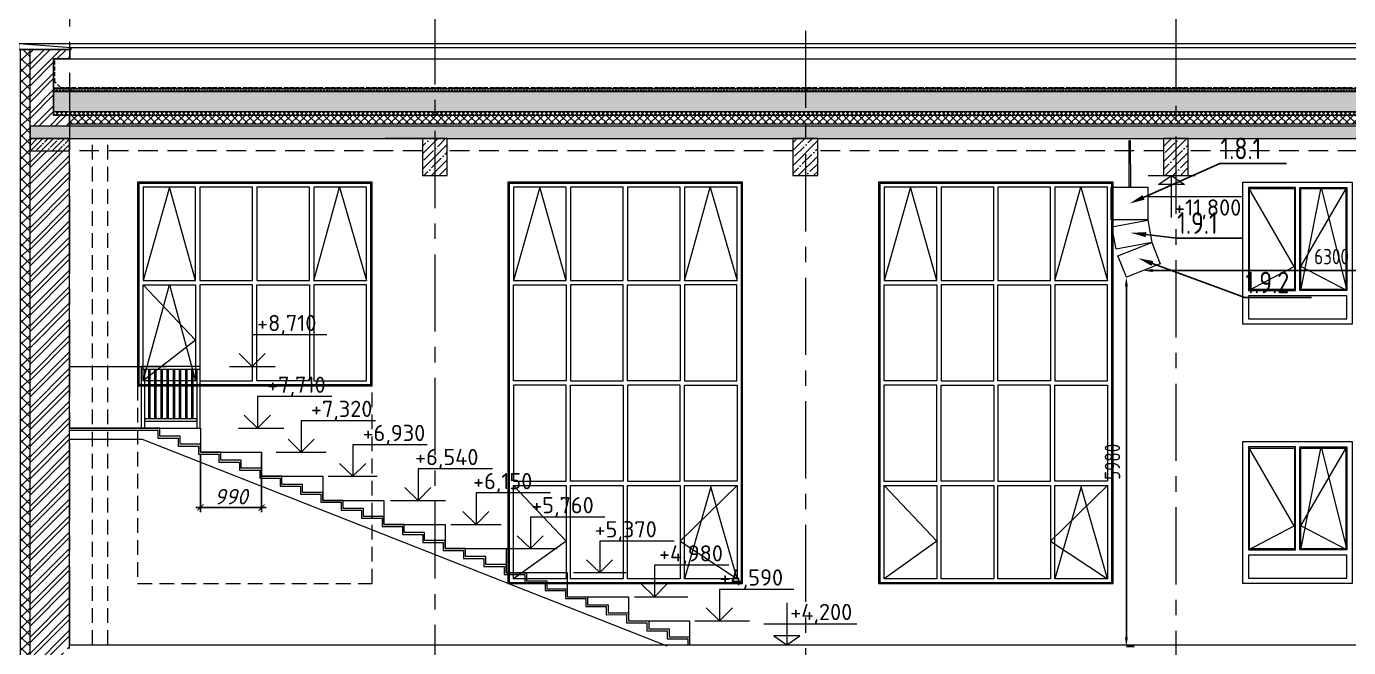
# Model space of a CAD drawing. Header units: millimetres. Extents: x 0 to 9483559, y -180456 to 305735.
# Drawn here: x 603718 to 625128, y 45536 to 55593 of the extents above; entities that cross this region are included whole.
import ezdxf
from ezdxf import colors
from ezdxf.entities.mleader import LeaderData, LeaderLine
from ezdxf.math import Vec2, Vec3

# ---------------------------------------------------------------- set-up
doc = ezdxf.new("R2010")
doc.units = ezdxf.units.MM
for name, pattern in [('ADSK_Штрих_ш3 п1_5', [4.5, 3, -1.5]), ('CENTER', [2, 1.25, -0.25, 0.25, -0.25]), ('CONTI', [0]), ('DASHED', [19.05, 12.7, -6.35]), ('HIDDEN2', [4.7625, 3.175, -1.5875])]:
    doc.linetypes.add(name, pattern=pattern)
for name, color, linetype, lineweight in [('24_Фасад_разрез_тонкая', 7, 'Continuous', 9), ('АР_Окна', 4, 'Continuous', 9), ('АР_Оси', 7, 'Continuous', 25), ('АР_Отметки', 7, 'Continuous', 5), ('СТЕНЫ кирпич ЛИДЕР', 250, 'Continuous', 15), ('Тонкая линия', 250, 'Continuous', 18), ('Фасад_тонкие', 7, 'Continuous', 5), ('Штриховка', 7, 'Continuous', 5), ('Штриховка в сечении', 7, 'Continuous', 18)]:
    doc.layers.add(name, color=color, linetype=linetype, lineweight=lineweight)
doc.layers.add('EI_DIMS_DETAIL', color=7, linetype='Continuous')
doc.layers.add('PDF _0', color=7, linetype='Continuous')
doc.layers.add('АР_лестницы', color=7, linetype='Continuous', lineweight=15, true_color=0xff24ff)
doc.styles.add('ISOCPEUR', font='', dxfattribs={"height": 250})
doc.styles.add('PDF ISOCPEUR', font='isocpeur.ttf')
doc.styles.get("Standard").update_dxf_attribs({"font": 'GOST.TTF'})
doc.styles.get('ISOCPEUR').set_extended_font_data('ISOCPEUR', italic=True)
doc.dimstyles.new('R_100', dxfattribs={"dimtxt": 250, "dimasz": 100, "dimexe": 75, "dimexo": 25, "dimgap": 50, "dimtad": 1, "dimdec": 0, "dimrnd": 5, "dimzin": 0, "dimdsep": 46, "dimtxsty": 'ISOCPEUR', "dimblk": 'ARCHTICK', "dimcen": 0, "dimdle": 75, "dimclrd": 256, "dimclre": 256, "dimclrt": 256, "dimadec": 0, "dimazin": 0, "dimtfac": 2, "dimtdec": 0, "dimtofl": 0, "dimtmove": 1, "dimatfit": 3, "dimfxl": 1, "dimtvp": 3, "dimtfill": 1, "dimtolj": 1, "dimtzin": 0, "dimarcsym": 0})
doc.dimstyles.get("Standard").update_dxf_attribs({"dimtxt": 250, "dimasz": 150, "dimexe": 0.18, "dimexo": 0.0625, "dimgap": 100, "dimtad": 1, "dimdec": 0, "dimrnd": 5, "dimzin": 0, "dimdsep": 46, "dimtxsty": 'Standard', "dimcen": 0.09, "dimadec": 0, "dimazin": 0, "dimtfac": 1, "dimtdec": 0, "dimtofl": 0, "dimtmove": 0, "dimatfit": 3, "dimfxl": 1, "dimtolj": 1, "dimtzin": 0, "dimarcsym": 0})
pattern_1 = [(45, (162667.57, -247176.1), (-123.743687, 123.743687), []), (45, (162791.32, -247176.1), (-123.743687, 123.743687), [218.75, -43.75, 0, -43.75])]

# ---------------------------------------------------------------- blocks, each defined once
blk = doc.blocks.new('A$C19316825')
at = {"ltscale": 150}
for p, q in [((-259, 180), (-259, 1089)), ((-259, 1089), (6, 1089)), ((6, 1089), (6, 1240))]:
    blk.add_line(p, q, dxfattribs=at)
blk.add_lwpolyline([(0, 0), (0, 180), (-259, 180)], dxfattribs=at)
at = {"layer": 'СТЕНЫ кирпич ЛИДЕР', "lineweight": 25, "ltscale": 100}
for p, q in [((-820, 1240), (26, 1240)), ((0, 180), (0, 0)), ((0, 180), (0, 0))]:
    blk.add_line(p, q, dxfattribs=at)
at = {"layer": 'Фасад_тонкие'}
for p, q in [((-820, 1340), (26, 1275)), ((-820, 1240), (-820, 1340)), ((26, 1240), (26, 1275))]:
    blk.add_line(p, q, dxfattribs=at)
blk = doc.blocks.new('A$Cd8d14d9d')
at = {"lineweight": 9, "ltscale": 150}
for p, q in [((0, 682), (0, 0)), ((-372, 341), (1132, 341)), ((-380, 0), (380, 0))]:
    blk.add_line(p, q, dxfattribs=at)
blk.add_lwpolyline([(0, 0), (210, 147), (-210, 147), (0, 0)], dxfattribs=at)
blk = doc.blocks.new('_ARCHTICK')
at = {"color": 0, "linetype": 'ByBlock', "const_width": 0.15}
blk.add_lwpolyline([(-0.5, -0.5), (0.5, 0.5)], dxfattribs=at)
blk = doc.blocks.new('*D371')
at = {"lineweight": -2, "ltscale": 150, "transparency": 16777216}
for p, q in [((606536, 48674), (606536, 47729)), ((607526, 48674), (607526, 47729)), ((606461, 47804), (607601, 47804))]:
    blk.add_line(p, q, dxfattribs=at)
at = {"layer": 'Defpoints', "color": 0, "lineweight": 9, "ltscale": 150, "transparency": 16777216}
for p in [(606536, 48699, -1900), (607526, 48699, -1900), (607526, 47804)]:
    blk.add_point(p, dxfattribs=at)
at = {"lineweight": -2, "ltscale": 150, "transparency": 16777216, "xscale": 100, "yscale": 100, "zscale": 100, "rotation": 180}
blk.add_blockref('_ARCHTICK', (606536, 47804), dxfattribs=at)
at = {"lineweight": -2, "ltscale": 150, "transparency": 16777216, "xscale": 100, "yscale": 100, "zscale": 100}
blk.add_blockref('_ARCHTICK', (607526, 47804), dxfattribs=at)
at = {"lineweight": 9, "ltscale": 150, "transparency": 16777216, "insert": (607031, 47979), "char_height": 250, "attachment_point": 5, "style": 'ISOCPEUR', "bg_fill": 3, "box_fill_scale": 1.1, "bg_fill_color": 256, "bg_fill_true_color": 13158600, "bg_fill_transparency": 0}
blk.add_mtext('\\A1;990', dxfattribs=at)
blk = doc.blocks.new('*D381')
at = {"layer": 'Defpoints', "color": 0, "lineweight": 9, "transparency": 16777216}
for p in [(621530, 51532, -950), (621530, 51532), (621658, 45553, -950)]:
    blk.add_point(p, dxfattribs=at)
at = {"layer": 'EI_DIMS_DETAIL', "color": 0, "lineweight": -2, "transparency": 16777216}
for p, q in [((621530, 51532), (621530, 51532)), ((621530, 45703), (621530, 51382)), ((621657, 45553), (621530, 45553))]:
    blk.add_line(p, q, dxfattribs=at)
at = {"layer": 'EI_DIMS_DETAIL', "color": 0, "lineweight": 9, "transparency": 16777216}
for points in [[(621505, 51382), (621555, 51382), (621530, 51532)], [(621505, 45703), (621555, 45703), (621530, 45553)]]:
    blk.add_solid(points, dxfattribs=at)
at = {"layer": 'EI_DIMS_DETAIL', "color": 0, "lineweight": 9, "transparency": 16777216, "insert": (621305, 48543), "char_height": 250, "attachment_point": 5, "rotation": 90}
blk.add_mtext('\\A1;5980', dxfattribs=at)
blk = doc.blocks.new('*D382')
at = {"layer": 'Defpoints', "color": 0, "lineweight": 9, "transparency": 16777216}
for p in [(621804, 51641, -950), (628107, 51641), (628107, 51641)]:
    blk.add_point(p, dxfattribs=at)
at = {"layer": 'EI_DIMS_DETAIL', "color": 0, "lineweight": -2, "transparency": 16777216}
for p, q in [((621804, 51641), (621804, 51641)), ((621954, 51641), (627957, 51641)), ((628107, 51641), (628107, 51641))]:
    blk.add_line(p, q, dxfattribs=at)
at = {"layer": 'EI_DIMS_DETAIL', "color": 0, "lineweight": 9, "transparency": 16777216}
for points in [[(621954, 51666), (621954, 51616), (621804, 51641)], [(627957, 51666), (627957, 51616), (628107, 51641)]]:
    blk.add_solid(points, dxfattribs=at)
at = {"layer": 'EI_DIMS_DETAIL', "color": 0, "lineweight": 9, "transparency": 16777216, "insert": (624853, 51866), "char_height": 250, "attachment_point": 5}
blk.add_mtext('\\A1;6300', dxfattribs=at)

msp = doc.modelspace()

# ---------------------------------------------------------------- hatches: boundary and pattern name
at = {"lineweight": 9, "ltscale": 40, "true_color": 0x383e42}
h = msp.add_hatch(dxfattribs=at)
h.set_pattern_fill('ANSI32', color=250, scale=500, angle=360)
h.set_pattern_definition([(45, (162667.57, -247176.1), (-132.58252, 132.58252), []), (45, (162755.96, -247176.1), (-132.58252, 132.58252), [])])
h.paths.add_polyline_path([(604422.2, 55067.5), (604157, 55067.5), (604157, 54156.3), (604416.3, 54156.3), (604416.3, 53978.5), (603776.3, 53978.5), (603776.2, 53579.8), (604416.3, 53577.6), (604416.2, 45518.5), (604316.3, 45518.5), (604316.3, 45318.5), (604416.3, 45318.5), (604416.3, 41298.5), (604416.3, 41298.5), (604416.3, 41298.5), (604416.3, 41298.5), (604416.3, 41298.5), (604416.3, 41298.5), (603776.4, 41299.3), (603776.3, 55216.3), (604422.2, 55216.3)])
at = {"lineweight": 9, "ltscale": 100, "transparency": 33554687}
h = msp.add_hatch(dxfattribs=at)
h.set_pattern_fill('ANSI35', color=0, scale=700)
h.set_pattern_definition(pattern_1)
h.paths.add_polyline_path([(652591.3, 53978.5), (603776.2, 53978.4), (603776.3, 53778.5), (615876.4, 53778.4), (615932.3, 53778.5), (652591.3, 53778.6)])
h = msp.add_hatch(dxfattribs=at)
h.set_pattern_fill('ANSI35', color=0, scale=500)
h.set_pattern_definition([(45, (162667.57, -247175.46), (-88.388348, 88.388348), []), (45, (162755.96, -247175.46), (-88.388348, 88.388348), [156.25, -31.25, 0, -31.25])])
h.paths.add_polyline_path([(604416.3, 53778.5), (604416.3, 53578.7), (603776.1, 53578.7), (603776.1, 53778.5)])
h = msp.add_hatch(dxfattribs=at)
h.set_pattern_fill('ANSI35', color=0, scale=700)
h.set_pattern_definition(pattern_1)
h.paths.add_polyline_path([(610530.6, 53778.5), (610131.9, 53778.5), (610131.5, 53178.5), (610131.4, 53178.5), (610331.3, 53178.5), (610532.3, 53178.5)])
h = msp.add_hatch(dxfattribs=at)
h.set_pattern_fill('ANSI35', color=0, scale=700)
h.set_pattern_definition(pattern_1)
h.paths.add_polyline_path([(616530.6, 53778.5), (616131.9, 53778.5), (616131.5, 53178.5), (616331.3, 53178.5), (616131.4, 53178.5), (616532.3, 53178.5)])
h = msp.add_hatch(dxfattribs=at)
h.set_pattern_fill('ANSI35', color=0, scale=700)
h.set_pattern_definition(pattern_1)
h.paths.add_polyline_path([(622530.6, 53778.5), (622131.9, 53778.5), (622131.5, 53178.5), (622331.3, 53178.5), (622131.4, 53178.5), (622532.3, 53178.5)])
at = {"layer": 'Штриховка', "lineweight": 9, "transparency": 33554636}
h = msp.add_hatch(dxfattribs=at)
h.set_pattern_fill('ANSI37', color=256, scale=1000)
h.set_pattern_definition([(45, (471855.82, -251560.57), (-88.388348, 88.388348), []), (135, (471855.82, -251560.57), (-88.388348, -88.388348), [])])
h.paths.add_polyline_path([(603626.3, 41677), (603776.3, 41676.9), (603776.3, 55218.4), (603626.3, 55218.5)])
h = msp.add_hatch(dxfattribs=at)
h.set_pattern_fill('AR-SAND', color=256, scale=20)
h.set_pattern_definition([(37.5, (162667.572, -247175.456), (-1.2598672, 38.5364754), [0, -30.4, 0, -34, 0, -32.5]), (7.5, (162667.57, -247175.456), (35.395534, 56.4429213), [0, -16.4, 0, -27.4, 0, -10.5]), (327.5, (162642.972, -247175.456), (62.2828372, 0.113181), [0, -10, 0, -36, 0, -47]), (317.5, (162642.97, -247175.456), (60.122532, 17.5535113), [0, -5, 0, -23.6, 0, -27])])
h.paths.add_polyline_path([(652205.5, 54590), (652205.5, 54538.1), (604157, 54538), (604157, 54590.1)])
h = msp.add_hatch(dxfattribs=at)
h.set_pattern_fill('ANSI37', color=256, scale=400)
h.set_pattern_definition([(45, (468417.967, -247148.37), (-35.355339, 35.355339), []), (135, (468417.967, -247148.37), (-35.355339, -35.355339), [])])
h.paths.add_polyline_path([(652205.5, 54210.5), (652205.5, 54158.5), (604157, 54158.5), (604157, 54210.5)])
h = msp.add_hatch(dxfattribs=at)
h.set_pattern_fill('ANSI37', color=256, scale=700)
h.set_pattern_definition([(45, (162667.64, -247146.06), (-61.871843, 61.871843), []), (135, (162667.64, -247146.06), (-61.871843, -61.871843), [])])
h.paths.add_polyline_path([(652081.3, 54158.5), (604416.3, 54158.5), (604416.4, 54008.6), (615776.4, 54008.4), (615802.6, 54008.5), (652081.3, 54008.5)])
at = {"layer": 'Штриховка в сечении', "lineweight": 9, "ltscale": 2, "transparency": 33554636}
h = msp.add_hatch(dxfattribs=at)
h.set_pattern_fill('GRAVEL', color=256, scale=400)
h.set_pattern_definition([(228.0127875, (162955.572, -246776.102), (-3200, -3600), [53.8144, -5327.63522]), (184.9697407, (162919.572, -246816.102), (4800, 400), [92.3472, -9142.3699]), (132.510447, (162827.572, -246824.102), (4000, -4400), [65.1152, -6446.41304]), (267.273689, (162671.572, -246924.102), (400, 8000), [84.0952, -8325.42322]), (292.833654, (162667.572, -247008.102), (-2000, 4800), [82.462, -8163.74925]), (357.273689, (162699.572, -247084.102), (-8000, 400), [84.0952, -8325.42322]), (37.6942405, (162783.572, -247088.102), (-5200, -4000), [111.2116, -11009.93942]), (72.2553284, (162871.572, -247020.102), (2800, 8800), [104.9952, -10394.5286]), (121.4295656, (162903.572, -246920.102), (-3200, 5200), [84.38, -8353.62924]), (175.236358, (162859.572, -246848.102), (4400, -400), [96.3328, -4720.30503]), (222.3974378, (162763.572, -246840.102), (-4800, -4400), [124.5792, -12333.35]), (138.814075, (163067.572, -246928.102), (-2800, 2400), [42.5204, -4209.53793]), (171.4692344, (163035.572, -246900.102), (5200, -800), [80.8948, -8008.60457]), (225, (162955.57, -246888.1), (-4e-14, -400), [56.5684, -509.11702]), (203.19859, (162927.57, -246840.1), (2000, 800), [30.4632, -3015.84604]), (291.80141, (162899.57, -246852.1), (-400, 1200), [43.0812, -2110.98472]), (30.963757, (162915.57, -246892.1), (1200, 800), [69.9716, -2262.40916]), (161.56505, (162975.57, -246856.1), (800, -400), [50.5964, -1214.31466]), (16.3895403, (162667.572, -246852.102), (4000, 1200), [70.88, -7017.13806]), (70.346176, (162735.572, -246832.102), (-1600, -4400), [59.4644, -5886.9631]), (293.19859, (162975.57, -246776.1), (-800, 2000), [60.926, -2985.38324]), (343.6104597, (162999.572, -246832.102), (-4000, 1200), [70.88, -7017.13806]), (339.443955, (162667.572, -247100.1), (-2000, 800), [68.352, -3349.2495]), (294.7751406, (162731.572, -247124.102), (-2000, 4400), [57.2712, -5669.85723]), (66.80141, (162979.57, -247176.1), (800, 2000), [60.926, -2985.38324]), (17.3540246, (163003.572, -247120.102), (-5200, -1600), [67.0524, -6638.16945]), (69.443955, (162783.572, -247176.1), (-800, -2000), [34.176, -3383.4255]), (101.309932, (162955.57, -247176.1), (-400, 1600), [20.396, -2019.2118]), (165.963757, (162951.57, -247156.1), (1200, -400), [82.462, -1566.78025]), (186.009006, (162871.572, -247136.102), (4000, 400), [76.42, -7565.56927]), (303.690068, (162915.57, -246928.1), (-400, 800), [57.6888, -1384.5317]), (353.1572266, (162947.572, -246976.102), (6800, -800), [100.7176, -9971.02505]), (60.945396, (163047.572, -246988.102), (-1600, -2800), [41.1824, -4077.06966]), (90, (163067.57, -246952.1), (-400, 400), [24, -376]), (120.256437, (162863.572, -247124.102), (1600, -2800), [55.5696, -5501.408]), (48.0127875, (162835.572, -247076.102), (3200, 3600), [107.6288, -5273.82082]), (0, (162907.57, -246996.1), (400, 400), [104, -296]), (325.3048465, (163011.572, -246996.102), (4000, -2800), [63.2456, -6261.30972]), (254.054604, (163063.57, -247032.1), (-400, -1600), [58.2408, -2853.80316]), (207.6459754, (163047.572, -247088.102), (-7600, -4000), [94.826, -9387.78967]), (175.4260787, (162963.572, -247132.102), (-5200, 400), [100.3196, -9931.62936])])
h.paths.add_polyline_path([(652205, 54538), (604157, 54538), (604157.1, 54210.5), (615776.4, 54210.5), (615918.6, 54210.5), (652206, 54210.5)])

# ---------------------------------------------------------------- linework, layer by layer
at = {"lineweight": 9, "ltscale": 150}
msp.add_line((604157, 54590), (652205.5, 54590), dxfattribs=at)
at = {"linetype": 'ADSK_Штрих_ш3 п1_5', "lineweight": 9, "ltscale": 10}
msp.add_line((604157, 54560.1), (652205.5, 54560.1), dxfattribs=at)
at = {"lineweight": 9, "ltscale": 150}
for points in [[(603616.3, 39610.6), (603776.3, 39610.6), (603776.3, 55218.5), (603616.3, 55218.5)], [(604416.3, 53778.5), (603776.3, 53778.5), (603776.3, 53578.7), (604416.3, 53578.7)]]:
    msp.add_lwpolyline(points, close=True, dxfattribs=at)
at = {"lineweight": 9, "ltscale": 100}
for points in [[(610131.4, 53178.5), (610531.1, 53178.5), (610531.1, 53778.5), (610131.4, 53778.5)], [(616131.4, 53178.5), (616531.1, 53178.5), (616531.1, 53778.5), (616131.4, 53778.5)], [(622131.4, 53178.5), (622531.1, 53178.5), (622531.1, 53778.5), (622131.4, 53778.5)]]:
    msp.add_lwpolyline(points, close=True, dxfattribs=at)
at = {"color": 1, "lineweight": 9, "elevation": -950}
msp.add_lwpolyline([(621575.9, 53745.9), (621593.8, 53745.9), (621595.4, 52989.1), (621577.5, 52989.1)], close=True, dxfattribs=at)
at = {"lineweight": 9}
msp.add_lwpolyline([(621285.8, 52989.1), (621875.8, 52989.1), (621875.8, 52459.1), (621285.8, 52459.1)], close=True, dxfattribs=at)
at = {"lineweight": 9, "elevation": -950}
for points in [[(621295.3, 52350.5), (621875.5, 52457.8), (621942.7, 52093.9), (621362.6, 51986.7)], [(621394.2, 51876.4), (621943, 52093.2), (622078.9, 51749), (621530.1, 51532.3)]]:
    msp.add_lwpolyline(points, close=True, dxfattribs=at)
at = {"lineweight": 9, "ltscale": 100}
msp.add_lwpolyline([(604432.6, 50088.5), (605986.3, 50088.5)], dxfattribs=at)
at = {"layer": '24_Фасад_разрез_тонкая', "linetype": 'DASHED', "lineweight": 9, "ltscale": 7}
msp.add_line((604157, 54596), (652205.5, 54596), dxfattribs=at)
at = {"layer": '24_Фасад_разрез_тонкая', "linetype": 'DASHED', "lineweight": 9, "ltscale": 5}
msp.add_line((604268, 54606.3), (652100.4, 54606.3), dxfattribs=at)
msp.add_lwpolyline([(604268, 54606.3), (604179.9, 54691.4), (604179.9, 55067.5)], dxfattribs=at)
at = {"layer": '24_Фасад_разрез_тонкая', "lineweight": 9}
for points in [[(652205.5, 54210.5), (604157, 54210.5)], [(652082.3, 54009.6), (604416.4, 54008.6)]]:
    msp.add_lwpolyline(points, dxfattribs=at)
at = {"layer": 'PDF _0', "lineweight": 9}
for points, elevation in [([(608581.7, 50598.4), (607375.8, 50598.4), (607375.8, 50088.5), (607162.4, 50297.4), (607375.8, 50088.5), (607584.7, 50297.4)], -959.7), ([(608664.8, 49598.5), (607458.9, 49598.5), (607458.9, 49088.5), (607245.6, 49297.4), (607458.9, 49088.5), (607667.8, 49297.4)], -1900), ([(609373.2, 49208.6), (608167.3, 49208.6), (608167.3, 48698.7), (607953.9, 48907.6), (608167.3, 48698.7), (608376.2, 48907.6)], -1900), ([(610209.1, 48818.5), (609003.1, 48818.5), (609003.1, 48308.5), (608789.8, 48517.4), (609003.1, 48308.5), (609212.1, 48517.4)], -1900), ([(611266.2, 48428.5), (610060.3, 48428.5), (610060.3, 47918.5), (609847, 48127.4), (610060.3, 47918.5), (610269.2, 48127.4)], -1900), ([(612205.3, 48038.5), (610999.4, 48038.5), (610999.4, 47528.5), (610786, 47737.4), (610999.4, 47528.5), (611208.3, 47737.4)], -1900), ([(613085.4, 47648.5), (611879.5, 47648.5), (611879.5, 47138.5), (611666.2, 47347.4), (611879.5, 47138.5), (612088.4, 47347.4)], -1900)]:
    msp.add_lwpolyline(points, dxfattribs=dict(at, elevation=elevation))
for points in [[(614208.2, 47258.4), (613002.3, 47258.4), (613002.3, 46748.5), (612788.9, 46957.4), (613002.3, 46748.5), (613211.2, 46957.4)], [(615092.8, 46868.4), (613886.8, 46868.4), (613886.8, 46358.5), (613673.5, 46567.4), (613886.8, 46358.5), (614095.8, 46567.4)], [(616146.7, 46478.4), (614940.8, 46478.4), (614940.8, 45968.5), (614727.4, 46177.4), (614940.8, 45968.5), (615149.7, 46177.4)]]:
    msp.add_lwpolyline(points, dxfattribs=at)
at = {"layer": 'АР_лестницы', "color": 18, "linetype": 'HIDDEN2', "lineweight": 9, "ltscale": 75, "true_color": 0x000000}
for p, q in [((604786.3, 45578.5), (604786.3, 53778.5)), ((605036.3, 45578.5), (605036.3, 53778.5))]:
    msp.add_line(p, q, dxfattribs=at)
at = {"layer": 'АР_лестницы', "color": 3, "linetype": 'HIDDEN2', "lineweight": 9, "ltscale": 100}
for p, q in [((610131.4, 53578.7), (604416.3, 53578.7)), ((616131.4, 53578.7), (610531.1, 53578.7)), ((622131.4, 53578.7), (616531.1, 53578.7)), ((628131.3, 53578.7), (622531.1, 53578.7))]:
    msp.add_line(p, q, dxfattribs=at)
at = {"layer": 'АР_лестницы', "color": 18, "linetype": 'CONTI', "lineweight": 9, "ltscale": 10, "true_color": 0x000000}
for p, q in [((604416.3, 48908.5, -7261.1), (605593.4, 48908.5, -1324.2)), ((605593.4, 48908.5, 2028.5), (614090.3, 45561.4, 71.6))]:
    msp.add_line(p, q, dxfattribs=at)
at = {"layer": 'АР_лестницы', "color": 18, "linetype": 'HIDDEN2', "lineweight": 9, "ltscale": 75, "true_color": 0x000000}
msp.add_lwpolyline([(609316.1, 49776.2), (605516.1, 49776.2), (605516.1, 46570.5), (609316.1, 46570.5)], close=True, dxfattribs=at)
at = {"layer": 'АР_лестницы', "color": 18, "linetype": 'CONTI', "lineweight": 9, "ltscale": 10, "true_color": 0x000000, "elevation": 1900}
msp.add_lwpolyline([(604416.3, 49058.3), (605846.3, 49058.3), (605846.3, 48928.3), (606176.3, 48928.3), (606176.3, 48798.3), (606506.3, 48798.3), (606506.3, 48668.3), (606836.3, 48668.3), (606836.3, 48538.3), (607166.3, 48538.3), (607166.3, 48408.3), (607496.3, 48408.3), (607496.3, 48278.3), (607826.3, 48278.3), (607826.3, 48148.3), (608156.3, 48148.3), (608156.3, 48018.3), (608486.3, 48018.3), (608486.3, 47888.2), (608816.3, 47888.2), (608816.3, 47759.5)], dxfattribs=at)
at = {"layer": 'АР_лестницы', "color": 18, "linetype": 'CONTI', "lineweight": 9, "ltscale": 10, "true_color": 0x000000}
for points in [[(611486.3, 46748.3), (611486.3, 46878.3), (611156.3, 46878.3), (611156.3, 47008.3), (610826.3, 47008.3), (610826.3, 47138.3), (610496.3, 47138.3), (610496.3, 47268.3), (610166.3, 47268.3), (610166.3, 47398.3), (609836.3, 47398.3), (609836.3, 47528.3), (609506.3, 47528.5), (609506.3, 47658.5), (609176.3, 47658.3), (609176.3, 47788.3), (608846.3, 47788.3), (608846.3, 47918.3), (608516.3, 47918.3), (608516.3, 48048.5), (608186.3, 48048.5), (608186.3, 48178.5), (607856.3, 48178.5), (607856.3, 48308.5), (607526.3, 48308.5), (607526.3, 48438.5), (607196.3, 48438.5), (607196.3, 48568.5), (606866.3, 48568.5), (606866.3, 48698.5), (606536.3, 48698.5), (606536.3, 48828.5), (606206.3, 48828.5), (606206.3, 48958.5), (605876.3, 48958.5), (605876.3, 49088.5), (605636.3, 49088.5), (605636.3, 49088.5), (604432.6, 49088.5)], [(608816.3, 47758.3), (609146.3, 47758.3), (609146.3, 47628.3), (609476.3, 47628.5), (609476.3, 47498.5), (609806.3, 47498.3), (609806.3, 47368.3), (610136.3, 47368.3), (610136.3, 47238.3), (610466.3, 47238.3), (610466.3, 47108.3), (610796.3, 47108.3), (610796.3, 46978.3), (611126.3, 46978.3), (611126.3, 46848.3), (611456.3, 46848.3), (611456.3, 46718.3), (611786.3, 46718.3), (611786.3, 46618.3)], [(611486.3, 46748.3), (611816.3, 46748.3), (611816.3, 46618.3), (612146.3, 46618.6), (612146.3, 46488.6), (612476.3, 46488.6), (612476.3, 46358.6), (612806.3, 46358.3), (612806.3, 46228.3), (613136.3, 46228.3), (613136.3, 46098.3), (613466.3, 46098.6), (613466.3, 45968.6), (613796.3, 45968.5), (613796.3, 45838.5), (614126.3, 45838.5), (614126.3, 45708.5), (614456.3, 45708.6), (614456.3, 45578.6), (614456.3, 45578.6), (614456.3, 45578.6)], [(611486.3, 46718.3), (611786.3, 46718.3), (611786.3, 46588.3), (612116.3, 46588.6), (612116.3, 46458.6), (612446.3, 46458.6), (612446.3, 46328.6), (612776.3, 46328.3), (612776.3, 46198.3), (613106.3, 46198.3), (613106.3, 46068.3), (613436.3, 46068.6), (613436.3, 45938.6), (613766.3, 45938.5), (613766.3, 45808.5), (614096.3, 45808.5), (614096.3, 45678.5), (614426.3, 45678.6), (614426.3, 45578.6)]]:
    msp.add_lwpolyline(points, dxfattribs=at)
at = {"layer": 'АР_Окна', "lineweight": 9, "ltscale": 150}
for points in [[(609316.1, 53070.5), (605516.1, 53070.5), (605516.1, 49776.2), (609316.1, 49776.2)], [(609296.1, 53052), (605536.1, 53052), (605536.1, 49796.2), (609296.1, 49796.2)], [(605606.1, 51481.6), (606458.6, 51481.6), (606458.6, 52992), (605606.1, 52992)], [(606528.6, 51481.6), (607381.1, 51481.6), (607381.1, 52992), (606528.6, 52992)], [(607451.1, 51481.6), (608303.6, 51481.6), (608303.6, 52992), (607451.1, 52992)], [(608373.6, 51481.6), (609226.1, 51481.6), (609226.1, 52992), (608373.6, 52992)], [(606458.6, 49856.2), (605606.1, 49856.2), (605606.1, 51411.6), (606458.6, 51411.6)], [(607381.1, 49856.2), (607381.1, 51411.6), (606528.6, 51411.6), (606528.6, 49856.2)], [(607451.1, 49856.2), (607451.1, 51411.6), (608303.6, 51411.6), (608303.6, 49856.2)], [(608373.6, 49856.2), (609223.9, 49856.2), (609223.9, 51411.6), (608373.6, 51411.6)], [(625187.8, 46570.5), (623416.3, 46570.5), (623416.3, 48871.3), (625187.8, 48871.3)], [(623505.2, 47118.9), (624267.1, 47118.9), (624267.1, 48783.3), (623505.2, 48783.3)], [(624251, 47133.9), (623525.2, 47134.9), (623525.2, 48766.3), (624251, 48766.3)], [(625098.9, 47118.9), (624337, 47118.9), (624337, 48783.3), (625098.9, 48783.3)], [(625082.8, 47133.9), (624357, 47134.9), (624357, 48766.3), (625082.8, 48766.3)], [(623506.3, 46658.5), (625097.8, 46658.5), (625097.8, 47029.9), (623506.3, 47029.9)]]:
    msp.add_lwpolyline(points, close=True, dxfattribs=at)
for points in [[(606458.6, 51481.6), (606032.4, 52992), (605606.1, 51481.6)], [(608373.6, 51481.6), (608789.9, 52992), (609226.1, 51481.6)], [(605609.9, 51411.6), (606458.6, 50511.4), (605606.1, 49856.2), (606032.4, 51411.6), (606458.6, 49856.2)], [(624247.1, 47118.9), (623988.7, 47118.9), (623505.2, 47118.9), (624247.1, 47505.5), (623505.2, 48783.3)], [(624357, 47118.9), (624685.5, 48783.3), (625098.9, 47118.9), (624357, 47505.5), (625098.9, 48783.3)]]:
    msp.add_lwpolyline(points, dxfattribs=at)
for points, elevation in [([(615316.1, 53070.5), (611516.1, 53070.5), (611516.1, 46570.5), (615316.1, 46570.5)], -0.2), ([(615296.1, 53052), (611536.1, 53052), (611536.1, 46590.5), (615296.1, 46590.5)], -0.2), ([(611606.1, 51481.6), (612458.6, 51481.6), (612458.6, 52992), (611606.1, 52992)], -0.2), ([(612528.6, 51481.6), (613381.1, 51481.6), (613381.1, 52992), (612528.6, 52992)], -0.2), ([(613451.1, 51481.6), (614303.6, 51481.6), (614303.6, 52992), (613451.1, 52992)], -0.2), ([(614373.6, 51481.6), (615226.1, 51481.6), (615226.1, 52992), (614373.6, 52992)], -0.2), ([(621316.1, 53070.5), (617516.1, 53070.5), (617516.1, 46570.5), (621316.1, 46570.5)], -0.2), ([(621296.1, 53052), (617536.1, 53052), (617536.1, 46590.5), (621296.1, 46590.5)], -0.2), ([(617606.1, 51481.6), (618458.6, 51481.6), (618458.6, 52992), (617606.1, 52992)], -0.2), ([(618528.6, 51481.6), (619381.1, 51481.6), (619381.1, 52992), (618528.6, 52992)], -0.2), ([(619451.1, 51481.6), (620303.6, 51481.6), (620303.6, 52992), (619451.1, 52992)], -0.2), ([(620373.6, 51481.6), (621226.1, 51481.6), (621226.1, 52992), (620373.6, 52992)], -0.2), ([(625187.8, 50770.5), (623416.3, 50770.5), (623416.3, 53071.3), (625187.8, 53071.3)], -1.2), ([(623505.2, 51318.9), (624267.1, 51318.9), (624267.1, 52983.3), (623505.2, 52983.3)], -1.2), ([(624251, 51333.9), (623525.2, 51334.9), (623525.2, 52966.3), (624251, 52966.3)], -1.2), ([(625098.9, 51318.9), (624337, 51318.9), (624337, 52983.3), (625098.9, 52983.3)], -1.2), ([(625082.8, 51333.9), (624357, 51334.9), (624357, 52966.3), (625082.8, 52966.3)], -1.2), ([(612458.6, 49856.2), (611606.1, 49856.2), (611606.1, 51411.6), (612458.6, 51411.6)], -0.2), ([(613381.1, 49856.2), (613381.1, 51411.6), (612528.6, 51411.6), (612528.6, 49856.2)], -0.2), ([(613451.1, 49856.2), (613451.1, 51411.6), (614303.6, 51411.6), (614303.6, 49856.2)], -0.2), ([(614373.6, 49856.2), (615223.9, 49856.2), (615223.9, 51411.6), (614373.6, 51411.6)], -0.2), ([(618458.6, 49856.2), (617606.1, 49856.2), (617606.1, 51411.6), (618458.6, 51411.6)], -0.2), ([(619381.1, 49856.2), (619381.1, 51411.6), (618528.6, 51411.6), (618528.6, 49856.2)], -0.2), ([(619451.1, 49856.2), (619451.1, 51411.6), (620303.6, 51411.6), (620303.6, 49856.2)], -0.2), ([(620373.6, 49856.2), (621223.9, 49856.2), (621223.9, 51411.6), (620373.6, 51411.6)], -0.2), ([(623506.3, 50858.5), (625097.8, 50858.5), (625097.8, 51229.9), (623506.3, 51229.9)], -1.2), ([(612458.6, 49786.2), (611604.9, 49784.8), (611604.9, 48229.4), (612458.6, 48230.9)], -0.2), ([(613381.1, 49786.2), (613381.1, 48230.9), (612528.6, 48230.9), (612528.6, 49786.2)], -0.2), ([(613451.1, 49786.2), (613451.1, 48230.9), (614303.6, 48230.9), (614303.6, 49786.2)], -0.2), ([(614373.6, 49786.2), (615226.1, 49786.2), (615226.1, 48230.9), (614373.6, 48230.9)], -0.2), ([(618458.6, 49786.2), (617604.9, 49784.8), (617604.9, 48229.4), (618458.6, 48230.9)], -0.2), ([(619381.1, 49786.2), (619381.1, 48230.9), (618528.6, 48230.9), (618528.6, 49786.2)], -0.2), ([(619451.1, 49786.2), (619451.1, 48230.9), (620303.6, 48230.9), (620303.6, 49786.2)], -0.2), ([(620373.6, 49786.2), (621226.1, 49786.2), (621226.1, 48230.9), (620373.6, 48230.9)], -0.2), ([(612458.6, 46650.5), (611606.1, 46650.5), (611606.1, 48160.9), (612458.6, 48160.9)], -0.2), ([(612528.6, 48160.9), (613381.1, 48160.9), (613381.1, 46650.5), (612528.6, 46650.5)], -0.2), ([(613451.1, 48160.9), (614303.6, 48160.9), (614303.6, 46650.5), (613451.1, 46650.5)], -0.2), ([(614373.6, 48160.9), (615226.1, 48160.9), (615226.1, 46650.5), (614373.6, 46650.5)], -0.2), ([(618458.6, 46650.5), (617606.1, 46650.5), (617606.1, 48160.9), (618458.6, 48160.9)], -0.2), ([(618528.6, 48160.9), (619381.1, 48160.9), (619381.1, 46650.5), (618528.6, 46650.5)], -0.2), ([(619451.1, 48160.9), (620303.6, 48160.9), (620303.6, 46650.5), (619451.1, 46650.5)], -0.2), ([(620373.6, 48160.9), (621226.1, 48160.9), (621226.1, 46650.5), (620373.6, 46650.5)], -0.2)]:
    msp.add_lwpolyline(points, close=True, dxfattribs=dict(at, elevation=elevation))
for points, elevation in [([(612458.6, 51481.6), (612032.4, 52992), (611606.1, 51481.6)], -0.2), ([(614373.6, 51481.6), (614789.9, 52992), (615226.1, 51481.6)], -0.2), ([(618458.6, 51481.6), (618032.4, 52992), (617606.1, 51481.6)], -0.2), ([(620373.6, 51481.6), (620789.9, 52992), (621226.1, 51481.6)], -0.2), ([(624247.1, 51318.9), (623988.7, 51318.9), (623505.2, 51318.9), (624247.1, 51705.5), (623505.2, 52983.3)], -1.2), ([(624357, 51318.9), (624685.5, 52983.3), (625098.9, 51318.9), (624357, 51705.5), (625098.9, 52983.3)], -1.2), ([(611606.1, 48160.9), (612458.6, 47258.2), (611606.1, 46650.5)], -0.2), ([(615226.1, 48160.9), (614303.6, 47259.7), (615226.1, 46650.5), (614799.9, 48140.9), (614373.6, 46650.5)], -0.2), ([(617606.1, 48160.9), (618458.6, 47258.2), (617606.1, 46650.5)], -0.2), ([(621226.1, 48160.9), (620303.6, 47259.7), (621226.1, 46650.5), (620799.9, 48140.9), (620373.6, 46650.5)], -0.2)]:
    msp.add_lwpolyline(points, dxfattribs=dict(at, elevation=elevation))
at = {"layer": 'АР_Оси', "color": 6, "linetype": 'CENTER', "lineweight": 9, "ltscale": 1000}
for p, q in [((616331.3, 67524), (616331.3, 36158.3)), ((622331.3, 65808.4), (622331.3, 36158.3)), ((610331.3, 61902.7), (610331.3, 36158.3)), ((604416.3, 60844.2), (604416.3, 36158.3))]:
    msp.add_line(p, q, dxfattribs=at)
at = {"layer": 'АР_Отметки', "color": 18, "lineweight": 9, "true_color": 0x000000}
for p, q in [((610413, 53778.5, -40), (609527.8, 53778.5, -40)), ((607006.2, 50088.5, -959.7), (607745.4, 50088.5, -959.7)), ((607149.7, 49088.5, -1900), (607888.9, 49088.5, -1900)), ((607760.5, 48698.7, -1900), (608574.1, 48698.7, -1900)), ((608606.6, 48308.5, -1900), (609399.7, 48308.5, -1900)), ((609614.2, 47918.5, -1900), (610506.5, 47918.5, -1900)), ((610592.3, 47528.5, -1900), (611406.5, 47528.5, -1900)), ((611452.6, 47138.5, -1900), (612306.5, 47138.5, -1900)), ((612575.8, 46748.5), (613428.8, 46748.5)), ((613563.9, 46358.5), (614426.4, 46358.5)), ((614543.6, 45968.5), (615425.3, 45968.5))]:
    msp.add_line(p, q, dxfattribs=at)
at = {"layer": 'СТЕНЫ кирпич ЛИДЕР', "lineweight": 9, "ltscale": 100}
for p, q in [((603596.1, 55318.4), (652771.4, 55318.4)), ((604442.3, 55253.6), (652067.4, 55253.6)), ((604422.2, 55067.5), (652079.3, 55067.5)), ((604157, 54538), (652205.5, 54538)), ((604416.4, 54158.6), (652205.5, 54158.5)), ((604416.3, 53778.5), (628511.1, 53778.5)), ((604416.3, 45578.5), (628131.1, 45578.5))]:
    msp.add_line(p, q, dxfattribs=at)
msp.add_lwpolyline([(603776.3, 53778.5), (652591.3, 53778.6), (652591.3, 53978.5), (603776.3, 53978.5)], close=True, dxfattribs=at)
for points in [[(604416.3, 45518.5), (604416.3, 53778.5)], [(611486.3, 46748.5), (612476.3, 46748.5), (612476.3, 46358.6), (613466.3, 46358.5), (613466.3, 45968.6), (614456.3, 45968.5), (614456.3, 45578.6)]]:
    msp.add_lwpolyline(points, dxfattribs=at)
at = {"layer": 'СТЕНЫ кирпич ЛИДЕР', "lineweight": 9, "ltscale": 100, "elevation": -1900}
msp.add_lwpolyline([(604416.3, 49088.6), (605636.3, 49088.6), (605636.3, 49088.6), (606536.3, 49088.6), (606536.3, 48698.6), (607526.3, 48698.6), (607526.3, 48308.6), (608516.3, 48308.5), (608516.3, 47918.5), (609506.3, 47918.5), (609506.3, 47528.5), (610496.3, 47528.5), (610496.3, 47138.5), (611486.3, 47138.5), (611486.3, 46748.5)], dxfattribs=at)
at = {"layer": 'Тонкая линия', "lineweight": 9, "ltscale": 100}
for p, q in [((606533.5, 50088.5), (605583.5, 50088.5)), ((605583.5, 49088.5, -1557.4), (605583.5, 50088.5)), ((606533.5, 50038.5), (605583.5, 50038.5)), ((605633.5, 49088.5, -1557.4), (605633.5, 50038.5)), ((605698.3, 49238.5), (605698.3, 50038.5)), ((605714.3, 50038.5), (605714.3, 49238.5)), ((605798.3, 49238.5), (605798.3, 50038.5)), ((605814.3, 50038.5), (605814.3, 49238.5)), ((605897.9, 49238.5), (605897.9, 50038.5)), ((605913.9, 50038.5), (605913.9, 49238.5)), ((605997.9, 49238.5), (605997.9, 50038.5)), ((606013.9, 50038.5), (606013.9, 49238.5)), ((606097.9, 49238.5), (606097.9, 50038.5)), ((606113.9, 50038.5), (606113.9, 49238.5)), ((606197.4, 49238.5), (606197.4, 50038.5)), ((606213.4, 50038.5), (606213.4, 49238.5)), ((606297.4, 49238.5), (606297.4, 50038.5)), ((606313.4, 50038.5), (606313.4, 49238.5)), ((606397.4, 49238.5), (606397.4, 50038.5)), ((606413.4, 50038.5), (606413.4, 49238.5)), ((606483.5, 49088.5), (606483.5, 50038.5)), ((606533.5, 49088.5), (606533.5, 50088.5)), ((604432.6, 49088.7, -2503.7), (606536.3, 49088.7, -1900)), ((606483.5, 49238.5), (605636.4, 49238.5)), ((605636.4, 49200.5), (606483.5, 49200.5))]:
    msp.add_line(p, q, dxfattribs=at)

# ---------------------------------------------------------------- block references
at = {"lineweight": 9, "ltscale": 150}
for name, p in [('A$C19316825', (604416.3, 53978.5)), ('A$Cd8d14d9d', (616032.5, 45578.5))]:
    msp.add_blockref(name, p, dxfattribs=at)
at = {"lineweight": 9, "ltscale": 150, "xscale": -1, "rotation": 180.0004533116229}
msp.add_blockref('A$Cd8d14d9d', (622262.8, 53178.5), dxfattribs=at)

# ---------------------------------------------------------------- texts
at = {"layer": 'PDF _0', "lineweight": 9, "char_height": 262.49, "style": 'PDF ISOCPEUR'}
for s, insert, attachment_point in [('+11,800', (622302.1, 52792.7), 1), ('+8,710', (607452.3, 50598.4, -959.7), 7), ('+7,710', (607616.2, 49598.5, -1900), 7), ('+7,320', (608324.6, 49208.6, -1900), 7), ('+6,930', (609160.4, 48818.5, -1900), 7), ('+6,540', (610010.9, 48428.5, -1900), 7), ('+6,150', (610949.9, 48038.5, -1900), 7), ('+5,760', (611891.7, 47648.5, -1900), 7), ('+5,370', (612918, 47258.4), 7), ('+4,980', (613960.6, 46868.4), 7), ('+4,590', (614940.8, 46478.4), 7), ('+4,200', (616086.6, 45919.4), 7)]:
    msp.add_mtext(s, dxfattribs=dict(at, insert=insert, attachment_point=attachment_point))

# ---------------------------------------------------------------- dimensions: what is measured, and where the dimension line sits
at = {"layer": 'EI_DIMS_DETAIL', "lineweight": 9}
dim = msp.add_linear_dim(base=(628106.8, 51640.7), p1=(621804.5, 51640.7, -950), p2=(628106.8, 51640.7), dimstyle='Standard', dxfattribs=at)
dim.commit()
dim.dimension.update_dxf_attribs({"geometry": '*D382', "text_midpoint": (624853.3, 51640.7), "dimtype": 160})
dim = msp.add_linear_dim(base=(621530.1, 51532.3), p1=(621657.5, 45553.4, -950), p2=(621530.1, 51532.3, -950), angle=90, dimstyle='Standard', dxfattribs=at)
dim.commit()
dim.dimension.update_dxf_attribs({"geometry": '*D381', "text_midpoint": (621305, 48542.8)})

# ---------------------------------------------------------------- leaders
at = {"lineweight": 9}
ml = msp.add_multileader_mtext('Standard', dxfattribs=at)
ml.set_content('1.8.1', color=256)
ml.set_leader_properties()
ml.build(insert=Vec2(0, 0))
ml.multileader.update_dxf_attribs({"text_left_attachment_type": 6, "text_right_attachment_type": 6, "arrow_head_size": 250})
ctx = ml.context
ctx.base_point, ctx.char_height, ctx.arrow_head_size, ctx.plane_origin = Vec3(623051.9, 53372.3, 0), 350, 250, Vec3(622026.7, 52464.8, 0)
ctx.left_attachment, ctx.right_attachment = 6, 6
notes = []
notes.append((ctx, [(0, (1, 1, 0), (623041.9, 53372.3, 0), (1, 0), 10, [(0, [(621580.8, 52724.1, 0)], 0, [])])]))
ctx.mtext.insert, ctx.mtext.flow_direction = Vec3(623053.9, 53792.3, 0), 5
ml = msp.add_multileader_mtext('Standard', dxfattribs=at)
ml.set_content('1.9.1', color=256)
ml.set_leader_properties()
ml.build(insert=Vec2(0, 0))
ml.multileader.update_dxf_attribs({"text_left_attachment_type": 6, "text_right_attachment_type": 6, "arrow_head_size": 250})
ctx = ml.context
ctx.base_point, ctx.char_height, ctx.arrow_head_size, ctx.plane_origin = Vec3(622350.5, 52164.6, -950), 350, 250, Vec3(622045.7, 52466, -950)
ctx.left_attachment, ctx.right_attachment = 6, 6
notes.append((ctx, [(0, (1, 1, 0), (622342.5, 52164.6, -950), (1, 0), 8, [(0, [(621599.9, 52250.8, -950)], 0, [])])]))
ctx.mtext.insert, ctx.mtext.flow_direction = Vec3(622352.5, 52584.6, -950), 5
ml = msp.add_multileader_mtext('Standard', dxfattribs=at)
ml.set_content('1.9.2', color=256)
ml.set_leader_properties()
ml.build(insert=Vec2(0, 0))
ml.multileader.update_dxf_attribs({"text_left_attachment_type": 6, "text_right_attachment_type": 6, "arrow_head_size": 250})
ctx = ml.context
ctx.base_point, ctx.char_height, ctx.arrow_head_size, ctx.plane_origin = Vec3(623456.9, 51202, -950), 350, 250, Vec3(622404.7, 50818.9, -950)
ctx.left_attachment, ctx.right_attachment = 6, 6
notes.append((ctx, [(0, (1, 1, 0), (623448.9, 51202, -950), (1, 0), 8, [(0, [(621717.4, 51841.3, -950)], 0, [])])]))
ctx.mtext.insert, ctx.mtext.flow_direction = Vec3(623458.9, 51622, -950), 5
for ctx, leaders in notes:
    for number, flags, end, landing, length, lines in leaders:
        leader = LeaderData()
        leader.index, (leader.has_last_leader_line, leader.has_dogleg_vector, leader.attachment_direction) = number, flags
        leader.last_leader_point, leader.dogleg_vector, leader.dogleg_length = Vec3(end), Vec3(landing), length
        for number, points, colour, breaks in lines:
            line = LeaderLine()
            line.index, line.vertices, line.color, line.breaks = number, Vec3.list(points), colors.encode_raw_color(colour), breaks
            leader.lines.append(line)
        ctx.leaders.append(leader)

# ---------------------------------------------------------------- next in the draw order: dimensions: what is measured, and where the dimension line sits
at = {"lineweight": 9, "ltscale": 150}
dim = msp.add_linear_dim(base=(607526.3, 47804.5), p1=(606536.3, 48698.6, -1900), p2=(607526.3, 48698.6, -1900), dimstyle='R_100', override={"dimpost": '\\X'}, dxfattribs=at)
dim.commit()
dim.dimension.update_dxf_attribs({"geometry": '*D371', "text_midpoint": (607031.3, 47979.5)})

doc.saveas('drawing.dxf')
